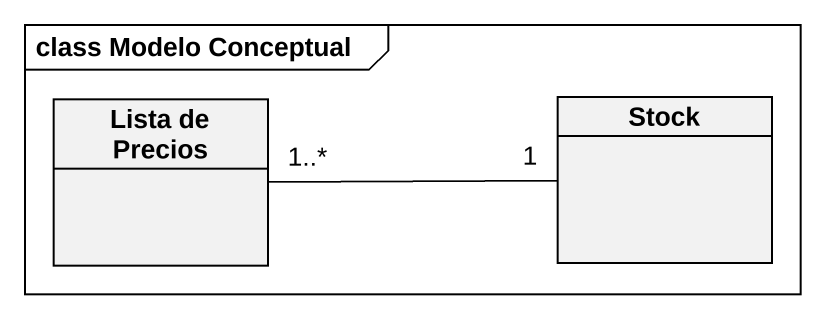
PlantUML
@startuml
mainframe class Modelo Conceptual
hide circle
hide empty members
class "Lista de Precios" as Lista_de_Precios
class Stock
Lista_de_Precios "1..*" -right- "1" Stock
@enduml
